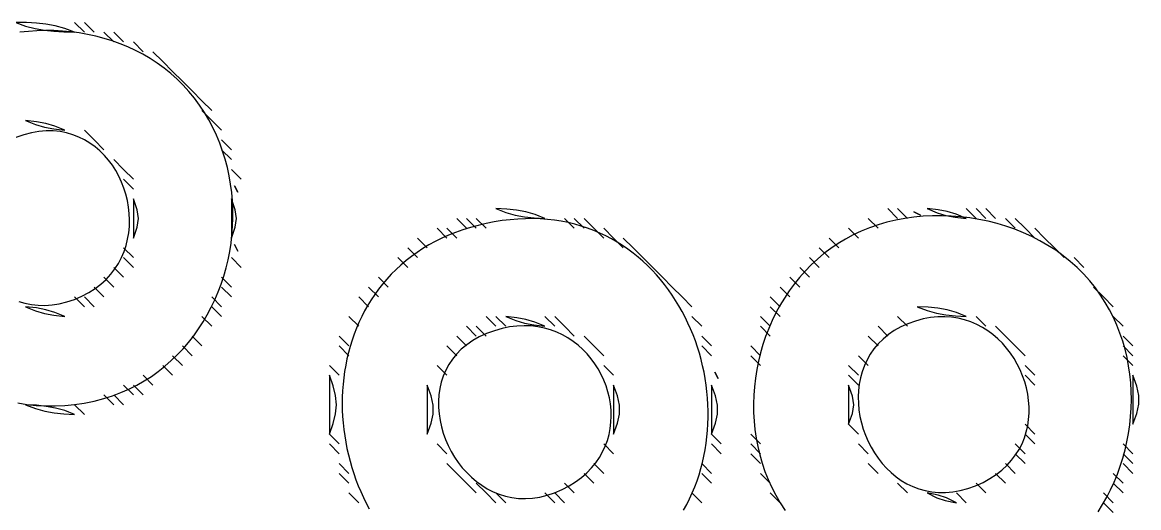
# Model space of a CAD drawing. Extents: x 0 to 750, y 0 to 750.
# Drawn here: x 305.7 to 419.6, y 257.5 to 307 of the extents above; entities that cross this region are included whole.
import ezdxf

# ---------------------------------------------------------------- set-up
doc = ezdxf.new("R2010")
doc.units = 0
for name, color, linetype in [('C250', 250, 'CONTINUOUS'), ('C251', 251, 'CONTINUOUS'), ('C252', 252, 'CONTINUOUS'), ('C253', 253, 'CONTINUOUS'), ('C254', 254, 'CONTINUOUS'), ('C27', 27, 'CONTINUOUS'), ('C37', 37, 'CONTINUOUS'), ('C39', 39, 'CONTINUOUS'), ('C47', 47, 'CONTINUOUS'), ('C59', 59, 'CONTINUOUS'), ('C7', 7, 'CONTINUOUS')]:
    doc.layers.add(name, color=color, linetype=linetype)

msp = doc.modelspace()

# ---------------------------------------------------------------- linework, layer by layer
at = {"layer": 'C250'}
for points in [[(312, 307), (313, 306), (312, 307)], [(315, 306), (316, 305), (315, 306)], [(313, 295), (314, 294), (313, 295)], [(326, 295), (327, 294), (326, 295)], [(315, 293), (316, 292), (315, 293)], [(327, 292), (328, 291), (327, 292)], [(354, 288), (355.0107, 287.6052), (355.9585, 287.3366), (356.9009, 287.1654), (357.8956, 287.0628), (359, 287), (357.9892, 287.3946), (357.0413, 287.6632), (356.0989, 287.8344), (355.1043, 287.9371), (354, 288)], [(348, 286), (349, 285), (348, 286)], [(365, 286), (366, 285), (365, 286)], [(346, 285), (347, 284), (346, 285)], [(315, 282), (316, 281), (315, 282)], [(313, 280), (314, 279), (313, 280)], [(326, 280), (327, 279), (326, 280)], [(311, 279), (312, 278), (311, 279)], [(325, 278), (326, 277), (325, 278)], [(373, 279), (374, 278), (373, 279)], [(416, 279), (417, 278), (416, 279)], [(403, 277), (404, 276), (403, 277)], [(361, 276), (362, 275), (361, 276)], [(323, 275), (324, 274), (323, 275)], [(375, 275), (376, 274), (375, 275)], [(322, 274), (323, 273), (322, 274)], [(380, 274), (381, 273), (380, 274)], [(321, 273), (322, 272), (321, 273)], [(391, 273), (392, 272), (391, 273)], [(337, 272), (338, 271), (337, 272)], [(408, 271), (409, 270), (408, 271)], [(419, 271), (419, 266), (419.3983, 267.1047), (419.5975, 268.0523), (419.5975, 268.9475), (419.3983, 269.8951), (419, 271)], [(311, 268), (312, 267), (311, 268)], [(408, 266), (409, 265), (408, 266)], [(337, 264), (338, 263), (337, 264)], [(391, 264), (392, 263), (391, 264)], [(380, 263), (381, 262), (380, 263)], [(375, 261), (376, 260), (375, 261)], [(417, 260), (418, 259), (417, 260)], [(354, 259), (355, 258), (354, 259)]]:
    msp.add_lwpolyline(points, dxfattribs=at)
at = {"layer": 'C251'}
for points in [[(311, 307), (312, 306), (311, 307)], [(317, 305), (318, 304), (317, 305)], [(320, 303), (321, 302), (320, 303)], [(323, 300), (324, 299), (323, 300)], [(306, 297), (307.0233, 296.58), (307.9327, 296.3091), (308.8757, 296.1336), (310, 296), (308.9765, 296.4199), (308.0671, 296.6908), (307.1241, 296.8663), (306, 297)], [(325, 297), (326, 296), (325, 297)], [(395, 288), (396, 287), (395, 288)], [(403, 288), (404, 287), (403, 288)], [(351, 287), (352, 286), (351, 287)], [(362, 287), (363, 286), (362, 287)], [(392, 287), (393, 286), (392, 287)], [(388, 285), (389, 284), (388, 285)], [(327.333344, 284.333344), (327.6666, 283.6666), (327.3333, 284.3333)], [(383, 280), (384, 279), (383, 280)], [(340, 279), (341, 278), (340, 279)], [(354, 277), (355, 276), (354, 277)], [(359, 277), (360, 276), (359, 277)], [(374, 277), (375, 276), (374, 277)], [(396.043976, 276.256927), (395.3207, 275.9307), (394.6575, 275.56), (394.0531, 275.1479), (393.5064, 274.6975), (393.0164, 274.2121), (392.5819, 273.6948), (392.2019, 273.1488), (391.8751, 272.5773), (391.6006, 271.9833), (391.3772, 271.3701), (391.2038, 270.7409), (391.0792, 270.0987), (391.0025, 269.4469), (390.9724, 268.7885), (390.988, 268.1267), (391.048, 267.4646), (391.1514, 266.8056), (391.297, 266.1526), (391.4838, 265.5089), (391.7106, 264.8777), (391.9764, 264.262), (392.2801, 263.6652), (392.6205, 263.0902), (392.9965, 262.5404), (393.407, 262.0189), (393.851, 261.5288), (394.3272, 261.0734), (394.8347, 260.6557), (395.3723, 260.2789), (395.9389, 259.9463), (396.5334, 259.661), (397.1547, 259.4261), (397.8016, 259.2448), (398.4732, 259.1203), (399.1682, 259.0557), (399.8856, 259.0543), (400.6242, 259.1191), (401.383, 259.2534), (402.1609, 259.4603), (402.9567, 259.743), (403.7218, 260.0827), (404.4242, 260.463), (405.0653, 260.8809), (405.6462, 261.3336), (406.1682, 261.8181), (406.6325, 262.3316), (407.0402, 262.8712), (407.3927, 263.4341), (407.6912, 264.0174), (407.9368, 264.6182), (408.1309, 265.2336), (408.2746, 265.8608), (408.3691, 266.4968), (408.4158, 267.1389), (408.4157, 267.7842), (408.3702, 268.4297), (408.2805, 269.0727), (408.1477, 269.7101), (407.9732, 270.3392), (407.7581, 270.9572), (407.5037, 271.561), (407.2112, 272.1479), (406.8818, 272.7149), (406.5168, 273.2593), (406.1173, 273.778), (405.6846, 274.2684), (405.2199, 274.7274), (404.7245, 275.1522), (404.1996, 275.5399), (403.6464, 275.8878), (403.0661, 276.1928), (402.46, 276.4521), (401.8292, 276.6629), (401.175, 276.8223), (400.4987, 276.9274), (399.8014, 276.9753), (399.0845, 276.9632), (398.349, 276.8881), (397.5962, 276.7473), (396.8274, 276.5379), (396.0439, 276.2569)], [(395, 277), (396, 276), (395, 277)], [(417, 277), (418, 276), (417, 277)], [(338, 275), (339, 274), (338, 275)], [(406, 275), (407, 274), (406, 275)], [(348, 272), (349, 271), (348, 272)], [(365, 272), (366, 271), (365, 272)], [(376.333344, 271.333344), (376.6666, 270.6666), (376.3333, 271.3333)], [(390, 271), (391, 270), (390, 271)], [(390, 266), (391, 265), (390, 266)], [(337, 265), (338, 264), (337, 265)], [(376, 265), (377, 264), (376, 265)], [(348, 264), (349, 263), (348, 264)], [(365, 264), (366, 263), (365, 264)], [(418, 263), (419, 262), (418, 263)], [(338, 261), (339, 260), (338, 261)], [(403, 260), (404, 259), (403, 260)], [(359, 259), (360, 258), (359, 259)], [(374, 259), (375, 258), (374, 259)]]:
    msp.add_lwpolyline(points, dxfattribs=at)
at = {"layer": 'C252'}
for points in [[(321, 302), (322, 301), (321, 302)], [(322, 301), (323, 300), (322, 301)], [(312, 296), (313, 295), (312, 296)], [(327.333344, 290.333344), (327.6666, 289.6666), (327.3333, 290.3333)], [(317, 289), (317, 285), (317.3994, 286.1198), (317.5326, 286.9999), (317.3994, 287.88), (317, 289)], [(402, 288), (403, 287), (402, 288)], [(390, 286), (391, 285), (390, 286)], [(406, 287), (407, 286), (406, 287)], [(410, 285), (411, 284), (410, 285)], [(345, 284), (346, 283), (345, 284)], [(368, 284), (369, 283), (368, 284)], [(326, 281), (327, 280), (326, 281)], [(372, 280), (373, 279), (372, 280)], [(397, 278), (398.0107, 277.6052), (398.9585, 277.3366), (399.9009, 277.1654), (400.8956, 277.0628), (402, 277), (400.9892, 277.3946), (400.0414, 277.6632), (399.0989, 277.8344), (398.1043, 277.9371), (397, 278)], [(339, 277), (340, 276), (339, 277)], [(405, 276), (406, 275), (405, 276)], [(350, 275), (351, 274), (350, 275)], [(418, 274), (419, 273), (418, 274)], [(380, 273), (381, 272), (380, 273)], [(408, 272), (409, 271), (408, 272)], [(318, 271), (319, 270), (318, 271)], [(314, 269), (315, 268), (314, 269)], [(347, 270), (347, 265), (347.3983, 266.1047), (347.5975, 267.0523), (347.5975, 267.9475), (347.3983, 268.8951), (347, 270)], [(376, 270), (376, 265), (376.3983, 266.1047), (376.5975, 267.0523), (376.5975, 267.9476), (376.3983, 268.8952), (376, 270)], [(306, 268), (307.0107, 267.6052), (307.9585, 267.3366), (308.9009, 267.1654), (309.8956, 267.0628), (311, 267), (309.9892, 267.3946), (309.0414, 267.6632), (308.0989, 267.8344), (307.1043, 267.9371), (306, 268)], [(380, 264), (381, 263), (380, 264)], [(350, 261), (351, 260), (350, 261)], [(381, 261), (382, 260), (381, 261)], [(406, 262), (407, 261), (406, 262)], [(395, 260), (396, 259), (395, 260)], [(339, 259), (340, 258), (339, 259)], [(382, 259), (383, 258), (382, 259)], [(398, 259), (399.01, 258.4921), (399.8544, 258.2187), (401, 258), (399.9899, 258.5077), (399.1454, 258.7812), (398, 259)]]:
    msp.add_lwpolyline(points, dxfattribs=at)
at = {"layer": 'C253'}
for points in [[(305, 307), (306.0005, 306.6256), (306.9669, 306.3626), (307.9247, 306.1898), (308.8991, 306.0859), (309.9158, 306.0297), (311, 306), (309.9994, 306.3743), (309.0329, 306.6373), (308.0752, 306.8101), (307.1007, 306.914), (306.0841, 306.9702), (305, 307)], [(314, 306), (315, 305), (314, 306)], [(326, 294), (327, 293), (326, 294)], [(316, 292), (317, 291), (316, 292)], [(396.666656, 287.666656), (397.3333, 287.3333), (396.6666, 287.6666)], [(352, 287), (353, 286), (352, 287)], [(361, 287), (362, 286), (361, 287)], [(364, 286), (365, 285), (364, 286)], [(408, 286), (409, 285), (408, 286)], [(387, 284), (388, 283), (387, 284)], [(411, 284), (412, 283), (411, 284)], [(316, 283), (317, 282), (316, 283)], [(344, 283), (345, 282), (344, 283)], [(369, 283), (370, 282), (369, 283)], [(386, 283), (387, 282), (386, 283)], [(371, 281), (372, 280), (371, 281)], [(384, 281), (385, 280), (384, 281)], [(341, 280), (342, 279), (341, 280)], [(415, 280), (416, 279), (415, 280)], [(306, 278), (307.0233, 277.58), (307.9327, 277.3091), (308.8757, 277.1336), (310, 277), (308.9765, 277.4199), (308.0671, 277.6908), (307.1241, 277.8663), (306, 278)], [(312, 279), (313, 278), (312, 279)], [(382, 278), (383, 277), (382, 278)], [(324, 277), (325, 276), (324, 277)], [(353, 277), (354, 276), (353, 277)], [(360, 277), (361, 276), (360, 277)], [(351, 276), (352, 275), (351, 276)], [(381, 276), (382, 275), (381, 276)], [(393, 276), (394, 275), (393, 276)], [(363, 275), (364, 274), (363, 275)], [(392, 275), (393, 274), (392, 275)], [(349, 274), (350, 273), (349, 274)], [(364, 274), (365, 273), (364, 274)], [(375, 274), (376, 273), (375, 274)], [(407, 274), (408, 273), (407, 274)], [(337, 271), (337, 265), (337.3962, 266.0792), (337.634, 267.0633), (337.7132, 267.9999), (337.634, 268.9365), (337.3962, 269.9207), (337, 271)], [(316, 270), (317, 269), (316, 270)], [(366, 270), (366, 265), (366.3983, 266.1047), (366.5975, 267.0523), (366.5975, 267.9475), (366.3983, 268.8951), (366, 270)], [(380, 265), (381, 264), (380, 265)], [(408, 265), (409, 264), (408, 265)], [(418, 264), (419, 263), (418, 264)], [(407, 263), (408, 262), (407, 263)], [(338, 262), (339, 261), (338, 262)], [(349, 262), (350, 261), (349, 262)], [(363, 261), (364, 260), (363, 261)], [(364, 262), (365, 261), (364, 262)], [(375, 262), (376, 261), (375, 262)], [(392, 262), (393, 261), (392, 262)], [(405, 261), (406, 260), (405, 261)], [(417, 261), (418, 260), (417, 261)], [(351, 260), (352, 259), (351, 260)], [(353, 259), (354, 258), (353, 259)], [(360, 259), (361, 258), (360, 259)], [(416, 259), (417, 258), (416, 259)]]:
    msp.add_lwpolyline(points, dxfattribs=at)
at = {"layer": 'C254'}
for points in [[(324, 298), (325, 297), (324, 298)], [(327, 289), (327, 285), (327.3994, 286.1198), (327.5326, 287), (327.3994, 287.8801), (327, 289)], [(398, 288), (399.0233, 287.58), (399.9328, 287.3091), (400.8758, 287.1336), (402, 287), (400.9765, 287.4199), (400.0671, 287.6908), (399.1241, 287.8663), (398, 288)], [(349, 286), (350, 285), (349, 286)], [(366, 285), (367, 284), (366, 285)], [(370, 282), (371, 281), (370, 282)], [(385, 282), (386, 281), (385, 282)], [(342, 281), (343, 280), (342, 281)], [(325, 279), (326, 278), (325, 279)], [(338, 274), (339, 273), (338, 274)], [(418, 273), (419, 272), (418, 273)], [(390, 272), (391, 271), (390, 272)], [(401, 259), (402, 258), (401, 259)]]:
    msp.add_lwpolyline(points, dxfattribs=at)
at = {"layer": 'C27'}
for points in [[(319, 304), (320, 303), (319, 304)], [(324, 299), (325, 298), (324, 299)], [(305.305, 278.5332), (305.9361, 278.3456), (306.592, 278.2132), (307.2716, 278.1388), (307.9737, 278.1256), (308.6972, 278.1767), (309.4409, 278.2951), (310.2037, 278.4839), (310.9845, 278.7461), (311.7485, 279.0712), (312.4525, 279.4406), (313.0974, 279.8513), (313.6843, 280.3), (314.2142, 280.7837), (314.6883, 281.2991), (315.1075, 281.8431), (315.4729, 282.4126), (315.7855, 283.0045), (316.0464, 283.6155), (316.2566, 284.2425), (316.4172, 284.8825), (316.5292, 285.5322), (316.5937, 286.1885), (316.6117, 286.8482), (316.5843, 287.5082), (316.5124, 288.1654), (316.3973, 288.8166), (316.2398, 289.4586), (316.0411, 290.0884), (315.8021, 290.7027), (315.524, 291.2984), (315.2078, 291.8724), (314.8546, 292.4216), (314.4653, 292.9427), (314.041, 293.4326), (313.5828, 293.8883), (313.0917, 294.3064), (312.5688, 294.684), (312.0152, 295.0178), (311.4317, 295.3047), (310.8196, 295.5415), (310.1799, 295.7252), (309.5135, 295.8525), (308.8216, 295.9203), (308.1052, 295.9255), (307.3653, 295.8649), (306.603, 295.7353), (305.8193, 295.5337), (305.0154, 295.2569)], [(316, 291), (317, 290), (316, 291)], [(404, 288), (405, 287), (404, 288)], [(407, 264), (408, 263), (407, 264)]]:
    msp.add_lwpolyline(points, dxfattribs=at)
at = {"layer": 'C37'}
for points in [[(367, 285), (368, 284), (367, 285)], [(316, 284), (317, 283), (316, 284)], [(314, 281), (315, 280), (314, 281)], [(381, 277), (382, 276), (381, 277)], [(352, 276), (353, 275), (352, 276)], [(359.9845, 259.0246), (360.763, 259.358), (361.4806, 259.7299), (362.1382, 260.1373), (362.737, 260.5777), (363.2782, 261.0484), (363.7628, 261.5467), (364.1919, 262.0698), (364.5668, 262.6153), (364.8885, 263.1802), (365.1582, 263.7621), (365.3769, 264.3581), (365.5459, 264.9657), (365.6661, 265.5821), (365.7389, 266.2047), (365.7652, 266.8307), (365.7462, 267.4575), (365.6831, 268.0825), (365.5769, 268.7029), (365.4288, 269.3161), (365.2399, 269.9193), (365.0114, 270.51), (364.7443, 271.0853), (364.4398, 271.6427), (364.099, 272.1795), (363.7231, 272.6929), (363.3131, 273.1804), (362.8703, 273.6392), (362.3956, 274.0666), (361.8903, 274.46), (361.3555, 274.8167), (360.7922, 275.1339), (360.2017, 275.4092), (359.585, 275.6396), (358.9433, 275.8226), (358.2777, 275.9555), (357.5893, 276.0356), (356.8793, 276.0603), (356.1488, 276.0268), (355.3988, 275.9324), (354.6306, 275.7746), (353.8452, 275.5506), (353.0439, 275.2577)], [(353.043976, 275.257721), (352.3031, 274.9205), (351.6281, 274.5395), (351.0176, 274.1178), (350.4701, 273.6586), (349.9841, 273.1652), (349.5584, 272.6408), (349.1914, 272.0886), (348.8818, 271.5118), (348.628, 270.9137), (348.4288, 270.2975), (348.2826, 269.6663), (348.1881, 269.0235), (348.1439, 268.3722), (348.1485, 267.7157), (348.2005, 267.0571), (348.2985, 266.3998), (348.4411, 265.7469), (348.6268, 265.1017), (348.8542, 264.4673), (349.122, 263.847), (349.4287, 263.244), (349.7729, 262.6616), (350.1531, 262.1029), (350.568, 261.5712), (351.0161, 261.0698), (351.496, 260.6017), (352.0063, 260.1703), (352.5456, 259.7787), (353.1124, 259.4303), (353.7054, 259.1282), (354.3231, 258.8756), (354.9641, 258.6757), (355.627, 258.5318), (356.3103, 258.4472), (357.0127, 258.4249), (357.7328, 258.4683), (358.469, 258.5806), (359.22, 258.765), (359.9845, 259.0247)], [(320, 272), (321, 271), (320, 272)], [(317, 270), (318, 269), (317, 270)], [(376, 264), (377, 263), (376, 264)], [(416, 258), (417, 257), (416, 258)]]:
    msp.add_lwpolyline(points, dxfattribs=at)
at = {"layer": 'C39'}
msp.add_lwpolyline([(355, 277), (356.0233, 276.58), (356.9328, 276.3091), (357.8758, 276.1336), (359, 276), (357.9765, 276.4199), (357.0671, 276.6908), (356.1241, 276.8663), (355, 277)], dxfattribs=at)
at = {"layer": 'C47'}
for points in [[(327, 283), (328, 282), (327, 283)], [(418, 275), (419, 274), (418, 275)], [(361, 260), (362, 259), (361, 260)]]:
    msp.add_lwpolyline(points, dxfattribs=at)
at = {"layer": 'C59'}
for points in [[(394, 288), (395, 287), (394, 288)], [(350, 287), (351, 286), (350, 287)], [(363, 287), (364, 286), (363, 287)], [(407, 287), (408, 286), (407, 287)], [(409, 286), (410, 285), (409, 286)], [(413, 283), (414, 282), (413, 283)], [(382, 279), (383, 278), (382, 279)], [(315, 269), (316, 268), (315, 269)], [(390, 270), (390, 266), (390.3994, 267.1198), (390.5326, 267.9999), (390.3994, 268.88), (390, 270)], [(418, 262), (419, 261), (418, 262)], [(352, 260), (353, 259), (352, 260)]]:
    msp.add_lwpolyline(points, dxfattribs=at)
at = {"layer": 'C7'}
for points in [[(305.1947, 268.1843), (306.1394, 268.0376), (307.093, 267.9362), (308.0552, 267.8817), (309.0259, 267.8759), (310.0049, 267.9204), (310.992, 268.0172), (311.987, 268.1679), (312.9897, 268.3743), (314, 268.6381), (314.8762, 268.9163), (315.7248, 269.2357), (316.5455, 269.5947), (317.3379, 269.9917), (318.1019, 270.4254), (318.8372, 270.8942), (319.5433, 271.3965), (320.2202, 271.931), (320.8674, 272.4962), (321.4847, 273.0904), (322.0719, 273.7123), (322.6285, 274.3603), (323.1545, 275.033), (323.6493, 275.7288), (324.1129, 276.4463), (324.5449, 277.184), (324.945, 277.9403), (325.3129, 278.7138), (325.6483, 279.5029), (325.9511, 280.3063), (326.2208, 281.1223), (326.4572, 281.9495), (326.66, 282.7865), (326.829, 283.6316), (326.9638, 284.4835), (327.0641, 285.3405), (327.1298, 286.2013), (327.1604, 287.0643), (327.1558, 287.9281), (327.1156, 288.7911), (327.0396, 289.6518), (326.9274, 290.5088), (326.7788, 291.3605), (326.5935, 292.2055), (326.3712, 293.0423), (326.1117, 293.8693), (325.8146, 294.6851), (325.4796, 295.4882), (325.1066, 296.2771), (324.6951, 297.0502), (324.245, 297.8062), (323.7559, 298.5435), (323.2275, 299.2606), (322.6597, 299.956), (322.0713, 300.6047), (321.4535, 301.2171), (320.8077, 301.7933), (320.1357, 302.3335), (319.4391, 302.8376), (318.7196, 303.3058), (317.9788, 303.7382), (317.2183, 304.1349), (316.4398, 304.4959), (315.6449, 304.8213), (314.8353, 305.1113), (314.0126, 305.3658), (313.1785, 305.5851), (312.3346, 305.7692), (311.4826, 305.9182), (310.6241, 306.0321), (309.7608, 306.1112), (308.8942, 306.1553), (308.0261, 306.1647), (307.1581, 306.1395), (306.2918, 306.0797), (305.429, 305.9854)], [(415.4629, 257.0901), (415.918, 257.8188), (416.3418, 258.567), (416.7339, 259.3334), (417.0939, 260.1164), (417.4216, 260.9143), (417.7164, 261.7258), (417.9782, 262.5493), (418.2065, 263.3832), (418.4009, 264.2261), (418.5612, 265.0764), (418.687, 265.9325), (418.7778, 266.793), (418.8335, 267.6563), (418.8535, 268.5209), (418.8375, 269.3853), (418.7853, 270.2479), (418.6964, 271.1073), (418.5704, 271.9618), (418.4071, 272.81), (418.2061, 273.6503), (417.9669, 274.4813), (417.6893, 275.3013), (417.373, 276.1088), (417.0174, 276.9024), (416.6224, 277.6805), (416.1875, 278.4416), (415.7124, 279.1841), (415.1967, 279.9066), (414.6094, 280.6407), (413.9831, 281.3374), (413.3198, 281.9965), (412.6217, 282.6179), (411.8913, 283.2013), (411.1305, 283.7466), (410.3418, 284.2535), (409.5272, 284.7219), (408.6891, 285.1516), (407.8297, 285.5424), (406.9512, 285.8941), (406.0559, 286.2065), (405.1459, 286.4794), (404.2235, 286.7126), (403.2909, 286.9059), (402.3504, 287.0592), (401.4042, 287.1723), (400.4546, 287.2449), (399.5037, 287.2769), (398.5537, 287.268), (397.6071, 287.2182), (396.6658, 287.1272), (395.7322, 286.9947), (394.8086, 286.8207), (393.8971, 286.6049), (393, 286.3472)], [(353, 286.481476), (352.1851, 286.2895), (351.3951, 286.073), (350.6298, 285.8323), (349.8891, 285.5681), (349.1728, 285.2812), (348.4808, 284.9722), (347.813, 284.6418), (347.1692, 284.2907), (346.5493, 283.9195), (345.9531, 283.5289), (345.3806, 283.1195), (344.8314, 282.6922), (344.3056, 282.2474), (343.803, 281.786), (343.3234, 281.3085), (342.8667, 280.8157), (342.4327, 280.3082), (342.0214, 279.7867), (341.6325, 279.2519), (341.2659, 278.7044), (340.9215, 278.145), (340.5992, 277.5742), (340.2988, 276.9928), (340.0201, 276.4015), (339.7631, 275.8009), (339.5275, 275.1916), (339.3133, 274.5744), (339.1203, 273.95), (338.9483, 273.319), (338.7972, 272.682), (338.667, 272.0398), (338.5573, 271.3931), (338.4682, 270.7424), (338.3994, 270.0886), (338.3508, 269.4322), (338.3223, 268.7739), (338.3137, 268.1144), (338.3249, 267.4544), (338.3558, 266.7945), (338.4061, 266.1355), (338.4759, 265.478), (338.5648, 264.8226), (338.6729, 264.1701), (338.7998, 263.5211), (338.9456, 262.8763), (339.1101, 262.2364), (339.293, 261.602), (339.4944, 260.9738), (339.714, 260.3525), (339.9516, 259.7388), (340.2073, 259.1333), (340.4807, 258.5368), (340.7718, 257.9498), (341.0805, 257.3731)], [(373.1519, 257.2418), (373.4715, 257.8204), (373.7688, 258.4093), (374.0438, 259.0079), (374.2967, 259.6154), (374.5276, 260.2312), (374.7367, 260.8546), (374.9242, 261.485), (375.0901, 262.1216), (375.2347, 262.7638), (375.3581, 263.4108), (375.4604, 264.0621), (375.5418, 264.7169), (375.6024, 265.3746), (375.6424, 266.0344), (375.6619, 266.6957), (375.6612, 267.3578), (375.6402, 268.0201), (375.5992, 268.6818), (375.5383, 269.3423), (375.4578, 270.0009), (375.3576, 270.6569), (375.238, 271.3096), (375.0991, 271.9584), (374.9411, 272.6026), (374.7641, 273.2415), (374.5683, 273.8743), (374.3538, 274.5006), (374.1207, 275.1194), (373.8693, 275.7303), (373.5996, 276.3324), (373.3119, 276.9252), (373.0062, 277.5079), (372.6827, 278.0799), (372.3415, 278.6404), (371.9829, 279.1889), (371.6069, 279.7245), (371.2138, 280.2467), (370.8035, 280.7548), (370.3764, 281.2481), (369.9325, 281.7258), (369.4721, 282.1874), (368.9951, 282.6321), (368.5019, 283.0593), (367.9925, 283.4683), (367.4671, 283.8583), (366.9259, 284.2288), (366.3689, 284.5791), (365.7964, 284.9084), (365.2085, 285.2161), (364.6053, 285.5015), (363.987, 285.7639), (363.3537, 286.0027), (362.7056, 286.2171), (362.0429, 286.4065), (361.3656, 286.5703), (360.674, 286.7076), (359.9681, 286.8179), (359.2482, 286.9005), (358.5143, 286.9547), (357.7667, 286.9798), (357.0054, 286.9751), (356.2307, 286.94), (355.4426, 286.8737), (354.6414, 286.7756), (353.8271, 286.6451), (353, 286.4814)], [(393, 286.347229), (392.1264, 286.0471), (391.2806, 285.7047), (390.4631, 285.3214), (389.6742, 284.8989), (388.9143, 284.4387), (388.1837, 283.9426), (387.4828, 283.4122), (386.8121, 282.849), (386.1718, 282.2547), (385.5624, 281.6309), (384.9842, 280.9793), (384.4377, 280.3014), (383.9231, 279.5989), (383.4409, 278.8734), (382.9914, 278.1265), (382.5751, 277.3599), (382.1922, 276.5751), (381.8432, 275.7738), (381.5285, 274.9576), (381.2484, 274.1281), (381.0033, 273.287), (380.7935, 272.4359), (380.6195, 271.5763), (380.4817, 270.71), (380.3803, 269.8385), (380.3159, 268.9635), (380.2886, 268.0865), (380.2991, 267.2093), (380.3475, 266.3333), (380.4343, 265.4604), (380.5599, 264.592), (380.7246, 263.7297), (380.9289, 262.8753), (381.173, 262.0304), (381.4575, 261.1964), (381.7825, 260.3752), (382.1486, 259.5683), (382.5561, 258.7772), (383.0054, 258.0038), (383.5282, 257.2024)]]:
    msp.add_lwpolyline(points, dxfattribs=at)

doc.saveas('drawing.dxf')
